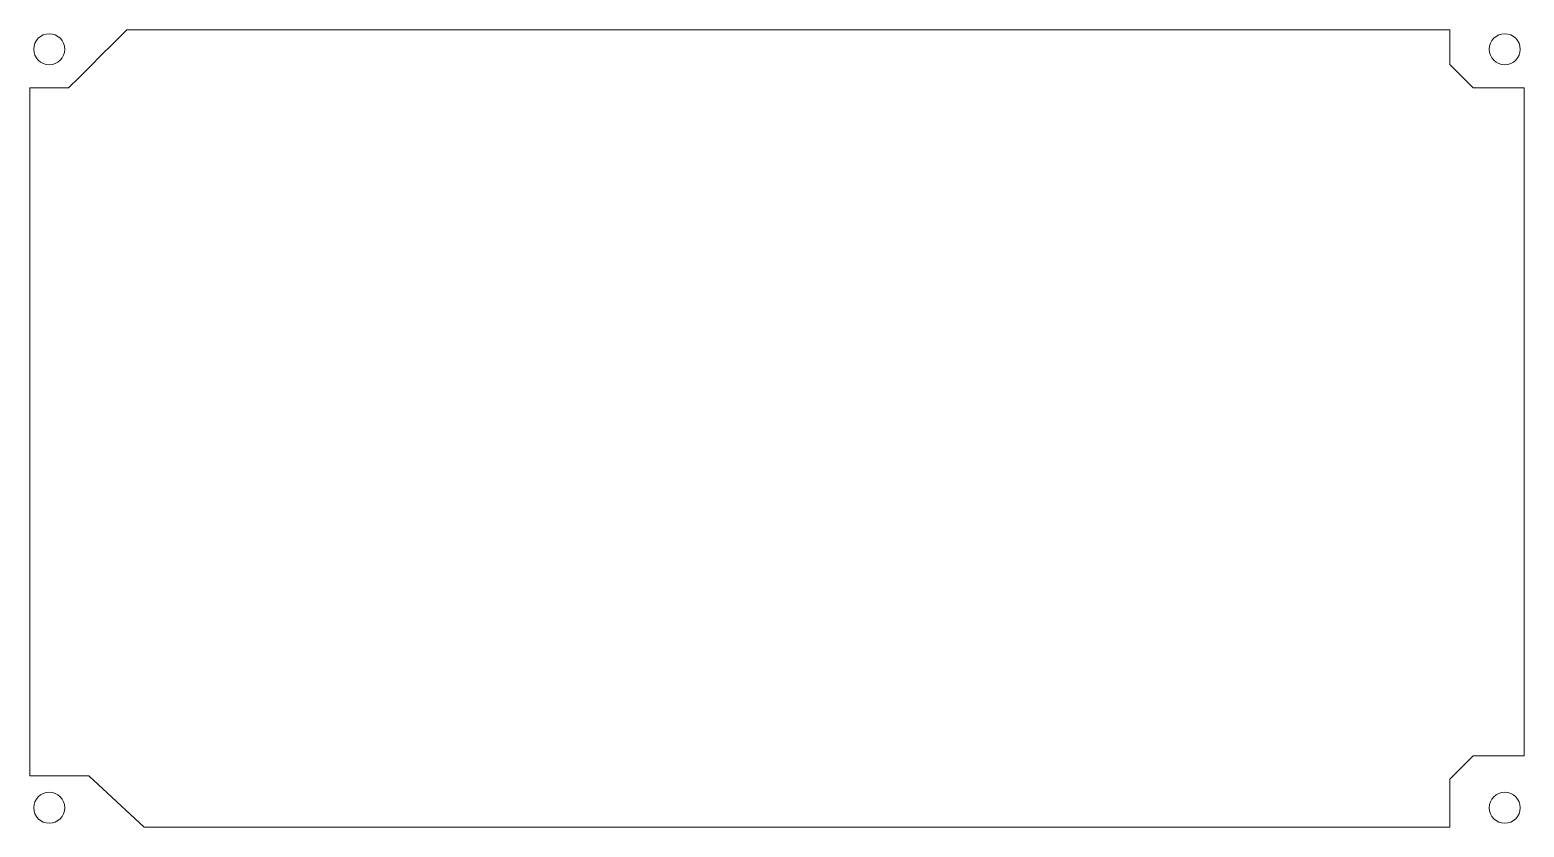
# Model space of a CAD drawing. Header units: millimetres. Extents: x -89 to 104, y -28 to 75.
import ezdxf

# ---------------------------------------------------------------- set-up
doc = ezdxf.new("R2010")
doc.units = ezdxf.units.MM
doc.header["$MEASUREMENT"] = 0
doc.layers.add('KeepOutLayer', color=7, linetype='Continuous')

msp = doc.modelspace()

# ---------------------------------------------------------------- linework, layer by layer
at = {"layer": 'KeepOutLayer', "lineweight": 9}
for points, knots in [([(-88.5919, 67.4242), (-88.5919, 67.4242), (-83.591, 67.4243), (-83.591, 67.4243), (-83.591, 67.4243), (-83.591, 67.4243), (-83.5909, 67.4243), (-81.0909, 69.9243), (-78.591, 72.4243), (-76.091, 74.9243), (-76.091, 74.9243), (-76.0911, 74.9243), (-76.091, 74.9243), (-76.091, 74.9243), (94.8193, 74.9243), (94.8193, 74.9243), (94.8193, 74.9243), (94.8193, 74.9243), (94.8193, 74.9243), (94.8193, 74.9243), (94.8194, 70.4564), (94.8194, 70.4564), (94.8194, 70.4564), (94.8194, 70.4564), (94.8194, 70.4564), (94.8194, 70.4564), (97.8194, 67.4243), (97.8194, 67.4243), (97.8194, 67.4243), (97.8194, 67.4243), (97.8194, 67.4243), (97.8194, 67.4243), (104.4089, 67.4243), (104.4089, 67.4243), (104.4089, 67.4243), (104.4089, 67.4243), (104.4089, 67.4243), (104.4088, 67.4243), (104.4075, -18.867), (104.4075, -18.867), (104.4075, -18.867), (104.4075, -18.867), (104.4074, -18.867), (104.4074, -18.867), (97.8194, -18.867), (97.8194, -18.867), (97.8194, -18.867), (97.8194, -18.867), (97.8193, -18.867), (97.8193, -18.867), (94.8194, -21.867), (94.8194, -21.867), (94.8194, -21.867), (94.8194, -21.867), (94.8194, -21.867), (94.8194, -21.867), (94.8194, -28.0757), (94.8194, -28.0757), (94.8194, -28.0757), (94.8194, -28.0757), (94.8193, -28.0757), (94.8193, -28.0757), (-73.8221, -28.0757), (-73.8221, -28.0757), (-73.8221, -28.0757), (-73.8221, -28.0757), (-73.8221, -28.0757), (-73.8221, -28.0757), (-80.9841, -21.4588), (-80.9841, -21.4588), (-80.9841, -21.4588), (-80.9841, -21.4588), (-80.9841, -21.4588), (-80.9841, -21.4588), (-88.5919, -21.4654), (-88.5919, -21.4654), (-88.5919, -21.4654), (-88.5919, -21.4654), (-88.5919, -21.4654), (-88.5919, -21.4654), (-88.5919, 67.4242), (-88.5919, 67.4242)], [0, 0, 0, 0, 0.03703704, 0.03703704, 0.03703704, 0.07407407, 0.07407407, 0.07407407, 0.11111111, 0.11111111, 0.11111111, 0.14814815, 0.14814815, 0.14814815, 0.18518519, 0.18518519, 0.18518519, 0.22222222, 0.22222222, 0.22222222, 0.25925926, 0.25925926, 0.25925926, 0.2962963, 0.2962963, 0.2962963, 0.33333333, 0.33333333, 0.33333333, 0.37037037, 0.37037037, 0.37037037, 0.40740741, 0.40740741, 0.40740741, 0.44444444, 0.44444444, 0.44444444, 0.48148148, 0.48148148, 0.48148148, 0.51851852, 0.51851852, 0.51851852, 0.55555556, 0.55555556, 0.55555556, 0.59259259, 0.59259259, 0.59259259, 0.62962963, 0.62962963, 0.62962963, 0.66666667, 0.66666667, 0.66666667, 0.7037037, 0.7037037, 0.7037037, 0.74074074, 0.74074074, 0.74074074, 0.77777778, 0.77777778, 0.77777778, 0.81481481, 0.81481481, 0.81481481, 0.85185185, 0.85185185, 0.85185185, 0.88888889, 0.88888889, 0.88888889, 0.92592593, 0.92592593, 0.92592593, 0.96296296, 0.96296296, 0.96296296, 1, 1, 1, 1]), ([(-84.091, 72.4239), (-84.091, 73.5285), (-84.9864, 74.4239), (-86.091, 74.4239), (-86.091, 74.4239), (-86.091, 74.4239), (-86.091, 74.4239), (-87.1956, 74.4239), (-88.091, 73.5285), (-88.091, 72.4239), (-88.091, 72.4239), (-88.0909, 72.4239), (-88.0909, 72.4239), (-88.0909, 71.3193), (-87.1956, 70.4239), (-86.091, 70.4239), (-86.091, 70.4239), (-86.0909, 70.4239), (-86.0909, 70.4239), (-84.9864, 70.4239), (-84.091, 71.3193), (-84.091, 72.4239)], [0, 0, 0, 0, 0.14285714, 0.14285714, 0.14285714, 0.28571429, 0.28571429, 0.28571429, 0.42857143, 0.42857143, 0.42857143, 0.57142857, 0.57142857, 0.57142857, 0.71428571, 0.71428571, 0.71428571, 0.85714286, 0.85714286, 0.85714286, 1, 1, 1, 1]), ([(103.9091, 72.4239), (103.9091, 73.5285), (103.0137, 74.4239), (101.9091, 74.4239), (101.9091, 74.4239), (101.909, 74.4239), (101.909, 74.4239), (100.8044, 74.4239), (99.9091, 73.5285), (99.9091, 72.4239), (99.9091, 72.4239), (99.9091, 72.4239), (99.9091, 72.4239), (99.9091, 71.3193), (100.8045, 70.4239), (101.9091, 70.4239), (101.9091, 70.4239), (101.9091, 70.4239), (101.9091, 70.4239), (103.0137, 70.4239), (103.9091, 71.3193), (103.9091, 72.4239)], [0, 0, 0, 0, 0.14285714, 0.14285714, 0.14285714, 0.28571429, 0.28571429, 0.28571429, 0.42857143, 0.42857143, 0.42857143, 0.57142857, 0.57142857, 0.57142857, 0.71428571, 0.71428571, 0.71428571, 0.85714286, 0.85714286, 0.85714286, 1, 1, 1, 1]), ([(-84.091, -25.5761), (-84.091, -24.4715), (-84.9864, -23.5761), (-86.091, -23.5761), (-86.091, -23.5761), (-86.091, -23.5761), (-86.091, -23.5761), (-87.1956, -23.5761), (-88.091, -24.4715), (-88.091, -25.5761), (-88.091, -25.5761), (-88.0909, -25.5761), (-88.0909, -25.5761), (-88.0909, -26.6807), (-87.1956, -27.5761), (-86.091, -27.5761), (-86.091, -27.5761), (-86.0909, -27.5761), (-86.0909, -27.5761), (-84.9864, -27.5761), (-84.091, -26.6807), (-84.091, -25.5761)], [0, 0, 0, 0, 0.14285714, 0.14285714, 0.14285714, 0.28571429, 0.28571429, 0.28571429, 0.42857143, 0.42857143, 0.42857143, 0.57142857, 0.57142857, 0.57142857, 0.71428571, 0.71428571, 0.71428571, 0.85714286, 0.85714286, 0.85714286, 1, 1, 1, 1]), ([(103.9091, -25.5761), (103.9091, -24.4715), (103.0137, -23.5761), (101.9091, -23.5761), (101.9091, -23.5761), (101.909, -23.5761), (101.909, -23.5761), (100.8044, -23.5761), (99.9091, -24.4715), (99.9091, -25.5761), (99.9091, -25.5761), (99.9091, -25.5761), (99.9091, -25.5761), (99.9091, -26.6807), (100.8045, -27.5761), (101.9091, -27.5761), (101.9091, -27.5761), (101.9091, -27.5761), (101.9091, -27.5761), (103.0137, -27.5761), (103.9091, -26.6807), (103.9091, -25.5761)], [0, 0, 0, 0, 0.14285714, 0.14285714, 0.14285714, 0.28571429, 0.28571429, 0.28571429, 0.42857143, 0.42857143, 0.42857143, 0.57142857, 0.57142857, 0.57142857, 0.71428571, 0.71428571, 0.71428571, 0.85714286, 0.85714286, 0.85714286, 1, 1, 1, 1])]:
    msp.add_open_spline(points, degree=3, knots=knots, dxfattribs=at)

doc.saveas('drawing.dxf')
